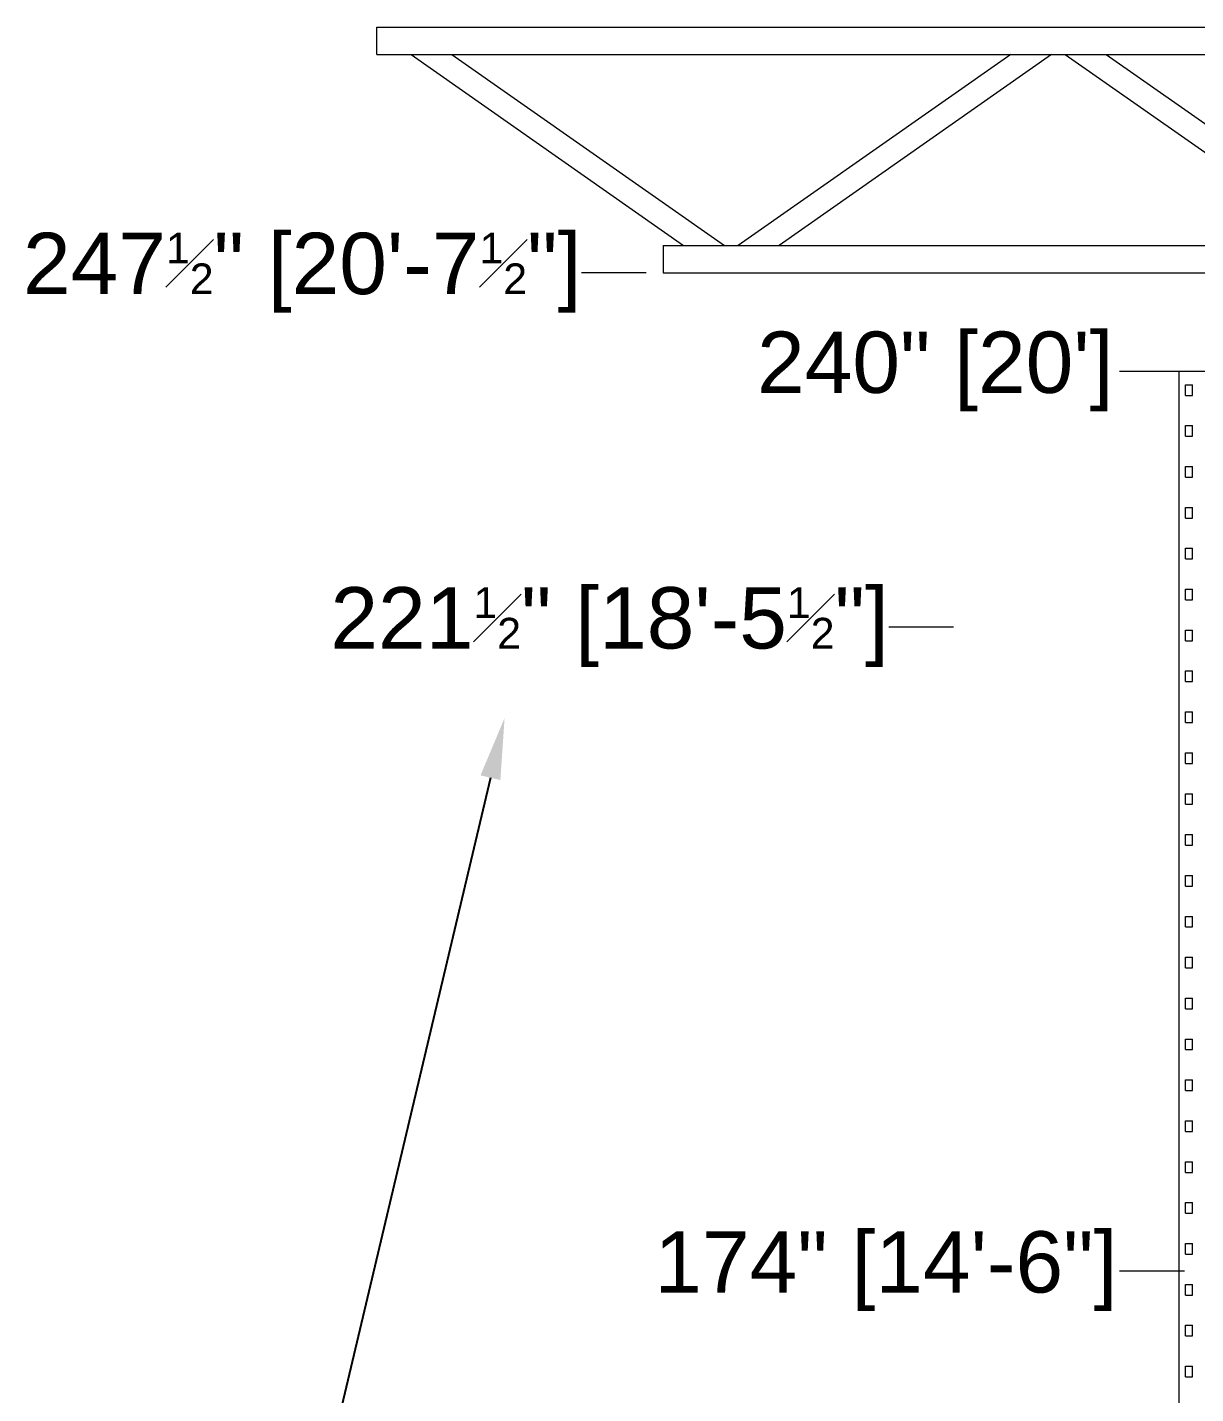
# Model space of a CAD drawing. Header units: inches. Extents: x 2743 to 10591, y -1604 to 5792.
# Drawn here: x 10209.6 to 10295.3, y 3869.7 to 3969.9 of the extents above; entities that cross this region are included whole.
import ezdxf

# ---------------------------------------------------------------- set-up
doc = ezdxf.new("R2010")
doc.units = ezdxf.units.IN
doc.header["$LTSCALE"] = 0.1875
doc.header["$MEASUREMENT"] = 0
for name, color, linetype, lineweight in [('21 Note', 7, 'Continuous', 5), ('22 Dimension', 7, 'Continuous', 5), ('30 Batiment', 253, 'Continuous', 13), ('32 Echelle', 160, 'Continuous', 15)]:
    doc.layers.add(name, color=color, linetype=linetype, lineweight=lineweight)
doc.styles.add('NOTE', font='', dxfattribs={"height": 4.5})
doc.styles.get('NOTE').set_extended_font_data('SansSerif')

msp = doc.modelspace()

# ---------------------------------------------------------------- linework, layer by layer
at = {"layer": '21 Note', "lineweight": -2}
msp.add_lwpolyline([(10243.60578, 3914.84223), (10226.94963, 3844.53301)], dxfattribs=at)
at = {"layer": '21 Note'}
msp.add_solid([(10242.87598, 3915.01511), (10244.64312, 3919.22103), (10244.33559, 3914.66934)], dxfattribs=at)
at = {"layer": '22 Dimension'}
for p, q in [((10255.03251, 3951.89254), (10250.28251, 3951.89254)), ((10294.51917, 3944.64254), (10289.76917, 3944.64254)), ((10277.5903, 3925.89254), (10272.8403, 3925.89254)), ((10294.51947, 3878.64254), (10289.76947, 3878.64254))]:
    msp.add_line(p, q, dxfattribs=at)
at = {"layer": '30 Batiment'}
for p, q in [((10235.28251, 3969.89254), (10575.28251, 3969.89254)), ((10235.28251, 3967.89254), (10235.28251, 3969.89254)), ((10235.28251, 3967.89254), (10575.28251, 3967.89254)), ((10237.78251, 3967.89254), (10257.78251, 3953.89254)), ((10240.78251, 3967.89254), (10260.78251, 3953.89254)), ((10281.78251, 3967.89254), (10261.78251, 3953.89254)), ((10284.78251, 3967.89254), (10264.78251, 3953.89254)), ((10285.78251, 3967.89254), (10305.78251, 3953.89254)), ((10288.78251, 3967.89254), (10308.78251, 3953.89254)), ((10256.28251, 3953.89254), (10256.28251, 3951.89254)), ((10256.28251, 3953.89254), (10554.28251, 3953.89254)), ((10256.28251, 3951.89254), (10554.28251, 3951.89254))]:
    msp.add_line(p, q, dxfattribs=at)
at = {"layer": '32 Echelle'}
for p, q in [((10297.39417, 3944.64254), (10294.14417, 3944.64254)), ((10294.1442, 3704.64254), (10294.14417, 3944.64254)), ((10294.60422, 3942.89254), (10294.60422, 3943.67254)), ((10294.60422, 3943.67254), (10295.10422, 3943.67254)), ((10295.10422, 3942.89254), (10295.10422, 3943.67254)), ((10294.60422, 3942.89254), (10295.10422, 3942.89254)), ((10294.60422, 3939.89254), (10294.60422, 3940.67254)), ((10294.60422, 3940.67254), (10295.10422, 3940.67254)), ((10295.10422, 3939.89254), (10295.10422, 3940.67254)), ((10294.60422, 3939.89254), (10295.10422, 3939.89254)), ((10294.60422, 3936.89254), (10294.60422, 3937.67254)), ((10294.60422, 3937.67254), (10295.10422, 3937.67254)), ((10295.10422, 3936.89254), (10295.10422, 3937.67254)), ((10294.60422, 3936.89254), (10295.10422, 3936.89254)), ((10294.60422, 3933.89254), (10294.60422, 3934.67254)), ((10294.60422, 3934.67254), (10295.10422, 3934.67254)), ((10295.10422, 3933.89254), (10295.10422, 3934.67254)), ((10294.60422, 3933.89254), (10295.10422, 3933.89254)), ((10294.60422, 3930.89254), (10294.60422, 3931.67254)), ((10294.60422, 3931.67254), (10295.10422, 3931.67254)), ((10295.10422, 3930.89254), (10295.10422, 3931.67254)), ((10294.60422, 3930.89254), (10295.10422, 3930.89254)), ((10294.60422, 3927.89254), (10294.60422, 3928.67254)), ((10294.60422, 3928.67254), (10295.10422, 3928.67254)), ((10295.10422, 3927.89254), (10295.10422, 3928.67254)), ((10294.60422, 3927.89254), (10295.10422, 3927.89254)), ((10294.60422, 3924.89254), (10294.60422, 3925.67254)), ((10294.60422, 3925.67254), (10295.10422, 3925.67254)), ((10295.10422, 3924.89254), (10295.10422, 3925.67254)), ((10294.60422, 3924.89254), (10295.10422, 3924.89254)), ((10294.60422, 3921.89254), (10294.60422, 3922.67254)), ((10294.60422, 3922.67254), (10295.10422, 3922.67254)), ((10295.10422, 3921.89254), (10295.10422, 3922.67254)), ((10294.60422, 3921.89254), (10295.10422, 3921.89254)), ((10294.60422, 3918.89254), (10294.60422, 3919.67254)), ((10294.60422, 3919.67254), (10295.10422, 3919.67254)), ((10295.10422, 3918.89254), (10295.10422, 3919.67254)), ((10294.60422, 3918.89254), (10295.10422, 3918.89254)), ((10294.60422, 3915.89254), (10294.60422, 3916.67254)), ((10294.60422, 3916.67254), (10295.10422, 3916.67254)), ((10295.10422, 3915.89254), (10295.10422, 3916.67254)), ((10294.60422, 3915.89254), (10295.10422, 3915.89254)), ((10294.60422, 3912.89254), (10294.60422, 3913.67254)), ((10294.60422, 3913.67254), (10295.10422, 3913.67254)), ((10295.10422, 3912.89254), (10295.10422, 3913.67254)), ((10294.60422, 3912.89254), (10295.10422, 3912.89254)), ((10294.60422, 3909.89254), (10294.60422, 3910.67254)), ((10294.60422, 3910.67254), (10295.10422, 3910.67254)), ((10295.10422, 3909.89254), (10295.10422, 3910.67254)), ((10294.60422, 3909.89254), (10295.10422, 3909.89254)), ((10294.60422, 3906.89254), (10294.60422, 3907.67254)), ((10294.60422, 3907.67254), (10295.10422, 3907.67254)), ((10295.10422, 3906.89254), (10295.10422, 3907.67254)), ((10294.60422, 3906.89254), (10295.10422, 3906.89254)), ((10294.60422, 3903.89254), (10294.60422, 3904.67254)), ((10294.60422, 3904.67254), (10295.10422, 3904.67254)), ((10295.10422, 3903.89254), (10295.10422, 3904.67254)), ((10294.60422, 3903.89254), (10295.10422, 3903.89254)), ((10294.60422, 3900.89254), (10294.60422, 3901.67254)), ((10294.60422, 3901.67254), (10295.10422, 3901.67254)), ((10295.10422, 3900.89254), (10295.10422, 3901.67254)), ((10294.60422, 3900.89254), (10295.10422, 3900.89254)), ((10294.60422, 3897.89254), (10294.60422, 3898.67254)), ((10294.60422, 3898.67254), (10295.10422, 3898.67254)), ((10295.10422, 3897.89254), (10295.10422, 3898.67254)), ((10294.60422, 3897.89254), (10295.10422, 3897.89254)), ((10294.60422, 3894.89254), (10294.60422, 3895.67254)), ((10294.60422, 3895.67254), (10295.10422, 3895.67254)), ((10295.10422, 3894.89254), (10295.10422, 3895.67254)), ((10294.60422, 3894.89254), (10295.10422, 3894.89254)), ((10294.60422, 3891.89254), (10294.60422, 3892.67254)), ((10294.60422, 3892.67254), (10295.10422, 3892.67254)), ((10295.10422, 3891.89254), (10295.10422, 3892.67254)), ((10294.60422, 3891.89254), (10295.10422, 3891.89254)), ((10294.60422, 3888.89254), (10294.60422, 3889.67254)), ((10294.60422, 3889.67254), (10295.10422, 3889.67254)), ((10295.10422, 3888.89254), (10295.10422, 3889.67254)), ((10294.60422, 3888.89254), (10295.10422, 3888.89254)), ((10294.60422, 3885.89254), (10294.60422, 3886.67254)), ((10294.60422, 3886.67254), (10295.10422, 3886.67254)), ((10295.10422, 3885.89254), (10295.10422, 3886.67254)), ((10294.60422, 3885.89254), (10295.10422, 3885.89254)), ((10294.60422, 3882.89254), (10294.60422, 3883.67254)), ((10294.60422, 3883.67254), (10295.10422, 3883.67254)), ((10295.10422, 3882.89254), (10295.10422, 3883.67254)), ((10294.60422, 3882.89254), (10295.10422, 3882.89254)), ((10294.60422, 3879.89254), (10294.60422, 3880.67254)), ((10294.60422, 3880.67254), (10295.10422, 3880.67254)), ((10295.10422, 3879.89254), (10295.10422, 3880.67254)), ((10294.60422, 3879.89254), (10295.10422, 3879.89254)), ((10294.60422, 3876.89254), (10294.60422, 3877.67254)), ((10294.60422, 3877.67254), (10295.10422, 3877.67254)), ((10295.10422, 3876.89254), (10295.10422, 3877.67254)), ((10294.60422, 3876.89254), (10295.10422, 3876.89254)), ((10294.60422, 3873.89254), (10294.60422, 3874.67254)), ((10294.60422, 3874.67254), (10295.10422, 3874.67254)), ((10295.10422, 3873.89254), (10295.10422, 3874.67254)), ((10294.60422, 3873.89254), (10295.10422, 3873.89254)), ((10294.60422, 3870.89254), (10294.60422, 3871.67254)), ((10294.60422, 3871.67254), (10295.10422, 3871.67254)), ((10295.10422, 3870.89254), (10295.10422, 3871.67254)), ((10294.60422, 3870.89254), (10295.10422, 3870.89254))]:
    msp.add_line(p, q, dxfattribs=at)

# ---------------------------------------------------------------- texts
at = {"layer": '22 Dimension', "char_height": 4.5, "attachment_point": 5, "style": 'NOTE'}
for s, insert in [('\\A1;247{\\H0.5x;\\S1#2;}" [20\'-7{\\H0.5x;\\S1#2;}"]', (10229.79177, 3951.89254)), ('\\A1;240" [20\']', (10276.24448, 3944.64254)), ('\\A1;221{\\H0.5x;\\S1#2;}" [18\'-5{\\H0.5x;\\S1#2;}"]', (10252.34956, 3925.89254)), ('\\A1;174" [14\'-6"]', (10272.61823, 3878.64254))]:
    msp.add_mtext(s, dxfattribs=dict(at, insert=insert))

doc.saveas('drawing.dxf')
